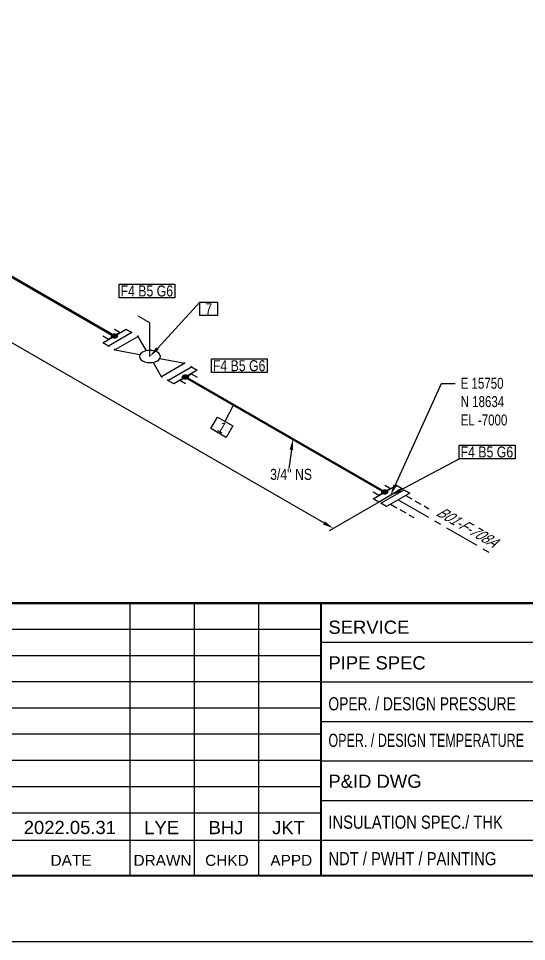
# Model space of a CAD drawing. Header units: millimetres. Extents: x 0 to 594, y 0 to 420.
# Drawn here: x 239.8 to 355.3, y 0 to 210 of the extents above; entities that cross this region are included whole.
import ezdxf
from ezdxf import colors
from ezdxf.entities.mleader import LeaderData, LeaderLine
from ezdxf.enums import TextEntityAlignment as Align
from ezdxf.math import Vec2, Vec3

# ---------------------------------------------------------------- set-up
doc = ezdxf.new("R2010")
doc.units = ezdxf.units.MM
doc.header["$LTSCALE"] = 0.25
doc.linetypes.add('CENTER', pattern=[50.8, 31.75, -6.35, 6.35, -6.35])
doc.linetypes.add('DASHED2', pattern=[9.525, 6.35, -3.175])
for name, color, linetype in [('기기', 6, 'Continuous'), ('밸브', 4, 'Continuous'), ('연속', 7, 'DASHED2'), ('열 추적 선', 7, 'CENTER'), ('용접', 1, 'Continuous'), ('주석', 7, 'Continuous'), ('치수', 1, 'Continuous')]:
    doc.layers.add(name, color=color, linetype=linetype)
doc.layers.add('파이프 작은 보어', color=30, linetype='Continuous', lineweight=50)
doc.styles.add('AdskIsoAnnotation', font='arial.ttf', dxfattribs={"width": 0.8, "height": 1})
doc.styles.add('AdskIsoMetric', font='arial.ttf', dxfattribs={"width": 0.8, "height": 2.5})
doc.styles.add('AdskIsoMetric30', font='arial.ttf', dxfattribs={"width": 0.8, "oblique": 30, "height": 2.5})
doc.styles.add('MtXpl_', font='')
doc.styles.add('RomanS', font='arial.ttf')
doc.styles.get("Standard").update_dxf_attribs({"font": 'arial.ttf'})
doc.styles.get('MtXpl_').set_extended_font_data('Gulim')
doc.dimstyles.new('AdskIsoMetric', dxfattribs={"dimtxt": 2.5, "dimasz": 2.5, "dimexe": 1, "dimexo": 2, "dimgap": 0.8, "dimtad": 1, "dimdec": 0, "dimrnd": 1, "dimzin": 0, "dimdsep": 46, "dimtxsty": 'AdskIsoMetric', "dimcen": 0, "dimclrt": 7, "dimadec": 0, "dimazin": 0, "dimtfac": 1, "dimtdec": 0, "dimtmove": 1, "dimatfit": 3, "dimfxl": 0, "dimfrac": 2, "dimtolj": 1, "dimtzin": 0, "dimarcsym": 0})

# ---------------------------------------------------------------- blocks, each defined once
blk = doc.blocks.new('플랜지-1-IsoLeft')
at = {"color": 0, "linetype": 'ByBlock', "lineweight": -2}
blk.add_wipeout([(-0.133, -0.128), (-0.221, -0.077), (0.133, 0.128), (0.221, 0.077)], dxfattribs=at)
at = {"color": 0, "linetype": 'ByBlock', "lineweight": -2, "extrusion": (0, 0.816497, 0.57735)}
for p, q in [((-0.221, -0.077), (0.133, 0.128)), ((0.221, 0.077), (-0.133, -0.128)), ((0.133, 0.128), (0.221, 0.077)), ((-0.133, -0.128), (-0.221, -0.077))]:
    blk.add_line(p, q, dxfattribs=at)
at = {"color": 0, "linetype": 'ByBlock', "lineweight": -2}
blk.add_wipeout([(-0.133, -0.128), (-0.221, -0.077), (0.133, 0.128), (0.221, 0.077)], dxfattribs=at)
at = {"color": 0, "linetype": 'ByBlock', "lineweight": -2, "extrusion": (0, 0.816497, 0.57735)}
for p, q in [((-0.221, -0.077), (0.133, 0.128)), ((0.221, 0.077), (-0.133, -0.128)), ((0.133, 0.128), (0.221, 0.077)), ((-0.133, -0.128), (-0.221, -0.077))]:
    blk.add_line(p, q, dxfattribs=at)
blk = doc.blocks.new('개스킷-1-IsoLeft')
at = {"color": 0, "linetype": 'ByBlock', "lineweight": -2}
for p in [(0.124, 0.133), (0.221, 0.077), (-0.221, -0.077), (-0.133, -0.128)]:
    blk.add_point(p, dxfattribs=at)
blk = doc.blocks.new('볼 밸브-1-IsoLeft')
at = {"color": 0, "linetype": 'ByBlock', "lineweight": -2, "extrusion": (0, 0.816497, 0.57735)}
for p, q in [((-0.53, 0.102), (-0.177, 0.306)), ((-0.177, 0.306), (-0.05, 0.087)), ((-0.151, 0.029), (-0.53, 0.102)), ((0.05, -0.087), (0.177, -0.306)), ((0.113, -0.065), (0.113, -0.065)), ((0.53, -0.102), (0.151, -0.029)), ((0.177, -0.306), (0.53, -0.102))]:
    blk.add_line(p, q, dxfattribs=at)
at = {"linetype": 'ByBlock'}
for start_param, end_param in [(-0.785398, 2.356194), (2.356194, 5.497787)]:
    blk.add_ellipse((0, 0), major_axis=(-0.159, 0), ratio=0.57735, start_param=start_param, end_param=end_param, dxfattribs=at)
blk = doc.blocks.new('Operator_Lever-2-IsoRight')
at = {"color": 0, "linetype": 'ByBlock', "lineweight": -2, "extrusion": (-0.707107, -0.408248, 0.57735)}
for p, q in [((0, 0), (0, -0.51)), ((0, -0.51), (0.177, -0.612))]:
    blk.add_line(p, q, dxfattribs=at)
blk = doc.blocks.new('*D27')
at = {"layer": 'Defpoints', "color": 0}
for p in [(160.89, 195.89), (147.9, 188.39), (324.38, 101.5)]:
    blk.add_point(p, dxfattribs=at)
at = {"layer": '치수', "color": 0, "lineweight": -2}
for p, q in [((158.89, 194.73), (146.9, 187.81)), ((309.22, 95.25), (150.07, 187.14)), ((322.38, 100.34), (310.39, 93.42))]:
    blk.add_line(p, q, dxfattribs=at)
at = {"layer": '치수', "color": 0}
for points in [[(150.28, 187.5), (149.86, 186.78), (147.9, 188.39)], [(309.43, 95.61), (309.01, 94.89), (311.39, 94)]]:
    blk.add_solid(points, dxfattribs=at)
at = {"layer": '치수', "color": 7, "insert": (231.91, 142.5), "char_height": 2.5, "attachment_point": 5, "rotation": 330, "style": 'AdskIsoMetric30'}
blk.add_mtext('\\A1;1090', dxfattribs=at)
blk = doc.blocks.new('SocketWeld-1-IsoLeft')
blk.add_hatch(color=256).paths.add_polyline_path([(-0.029, -0.023), (-0.029, -0.023), (-0.029, -0.024), (-0.029, -0.024), (-0.028, -0.024), (-0.028, -0.024), (-0.028, -0.024), (-0.027, -0.024), (-0.027, -0.024), (-0.027, -0.024), (-0.027, -0.024), (-0.026, -0.024), (-0.026, -0.024), (-0.026, -0.024), (-0.025, -0.025), (-0.025, -0.025), (-0.025, -0.025), (-0.025, -0.025), (-0.024, -0.025), (-0.024, -0.025), (-0.024, -0.025), (-0.023, -0.025), (-0.023, -0.025), (-0.023, -0.025), (-0.023, -0.025), (-0.022, -0.025), (-0.022, -0.026), (-0.022, -0.026), (-0.021, -0.026), (-0.021, -0.026), (-0.021, -0.026), (-0.021, -0.026), (-0.02, -0.026), (-0.02, -0.026), (-0.02, -0.026), (-0.019, -0.026), (-0.019, -0.026), (-0.019, -0.026), (-0.019, -0.027), (-0.018, -0.027), (-0.018, -0.027), (-0.018, -0.027), (-0.017, -0.027), (-0.017, -0.027), (-0.017, -0.027), (-0.017, -0.027), (-0.016, -0.027), (-0.016, -0.027), (-0.016, -0.027), (-0.015, -0.027), (-0.015, -0.027), (-0.015, -0.027), (-0.015, -0.028), (-0.015, -0.028), (-0.014, -0.028), (-0.014, -0.028), (-0.014, -0.028), (-0.013, -0.028), (-0.013, -0.028), (-0.013, -0.028), (-0.012, -0.028), (-0.012, -0.028), (-0.012, -0.028), (-0.011, -0.028), (-0.011, -0.028), (-0.011, -0.028), (-0.01, -0.028), (-0.01, -0.028), (-0.01, -0.028), (-0.009, -0.028), (-0.009, -0.028), (-0.009, -0.028), (-0.009, -0.028), (-0.008, -0.028), (-0.008, -0.028), (-0.008, -0.028), (-0.007, -0.028), (-0.007, -0.028), (-0.007, -0.028), (-0.006, -0.028), (-0.006, -0.028), (-0.006, -0.028), (-0.005, -0.028), (-0.005, -0.028), (-0.005, -0.028), (-0.004, -0.028), (-0.004, -0.028), (-0.004, -0.029), (-0.003, -0.029), (-0.003, -0.029), (-0.003, -0.029), (-0.003, -0.029), (-0.002, -0.029), (-0.002, -0.029), (-0.002, -0.029), (-0.001, -0.029), (-0.001, -0.029), (-0.001, -0.029), (0, -0.029), (0, -0.029), (0, -0.029), (0, -0.029), (0.001, -0.029), (0.001, -0.029), (0.001, -0.029), (0.002, -0.029), (0.002, -0.029), (0.002, -0.029), (0.003, -0.029), (0.003, -0.029), (0.003, -0.029), (0.003, -0.029), (0.004, -0.029), (0.004, -0.028), (0.004, -0.028), (0.005, -0.028), (0.005, -0.028), (0.005, -0.028), (0.006, -0.028), (0.006, -0.028), (0.006, -0.028), (0.007, -0.028), (0.007, -0.028), (0.007, -0.028), (0.008, -0.028), (0.008, -0.028), (0.008, -0.028), (0.009, -0.028), (0.009, -0.028), (0.009, -0.028), (0.009, -0.028), (0.01, -0.028), (0.01, -0.028), (0.01, -0.028), (0.011, -0.028), (0.011, -0.028), (0.011, -0.028), (0.012, -0.028), (0.012, -0.028), (0.012, -0.028), (0.013, -0.028), (0.013, -0.028), (0.013, -0.028), (0.014, -0.028), (0.014, -0.028), (0.014, -0.028), (0.015, -0.028), (0.015, -0.028), (0.015, -0.027), (0.015, -0.027), (0.015, -0.027), (0.016, -0.027), (0.016, -0.027), (0.016, -0.027), (0.017, -0.027), (0.017, -0.027), (0.017, -0.027), (0.017, -0.027), (0.018, -0.027), (0.018, -0.027), (0.018, -0.027), (0.019, -0.027), (0.019, -0.026), (0.019, -0.026), (0.019, -0.026), (0.02, -0.026), (0.02, -0.026), (0.02, -0.026), (0.021, -0.026), (0.021, -0.026), (0.021, -0.026), (0.021, -0.026), (0.022, -0.026), (0.022, -0.026), (0.022, -0.025), (0.023, -0.025), (0.023, -0.025), (0.023, -0.025), (0.023, -0.025), (0.024, -0.025), (0.024, -0.025), (0.024, -0.025), (0.025, -0.025), (0.025, -0.025), (0.025, -0.025), (0.025, -0.025), (0.026, -0.024), (0.026, -0.024), (0.026, -0.024), (0.027, -0.024), (0.027, -0.024), (0.027, -0.024), (0.027, -0.024), (0.028, -0.024), (0.028, -0.024), (0.028, -0.024), (0.029, -0.024), (0.029, -0.024), (0.029, -0.023), (0.029, -0.023), (0.029, -0.023), (0.03, -0.023), (0.03, -0.023), (0.03, -0.023), (0.03, -0.023), (0.031, -0.023), (0.031, -0.023), (0.031, -0.022), (0.031, -0.022), (0.031, -0.022), (0.032, -0.022), (0.032, -0.022), (0.032, -0.022), (0.032, -0.022), (0.033, -0.022), (0.033, -0.021), (0.033, -0.021), (0.033, -0.021), (0.033, -0.021), (0.034, -0.021), (0.034, -0.021), (0.034, -0.021), (0.034, -0.02), (0.035, -0.02), (0.035, -0.02), (0.035, -0.02), (0.035, -0.02), (0.035, -0.02), (0.036, -0.02), (0.036, -0.02), (0.036, -0.019), (0.036, -0.019), (0.037, -0.019), (0.037, -0.019), (0.037, -0.019), (0.037, -0.019), (0.038, -0.019), (0.038, -0.019), (0.038, -0.018), (0.038, -0.018), (0.038, -0.018), (0.039, -0.018), (0.039, -0.018), (0.039, -0.018), (0.039, -0.018), (0.04, -0.017), (0.04, -0.017), (0.04, -0.017), (0.04, -0.017), (0.04, -0.017), (0.04, -0.017), (0.041, -0.017), (0.041, -0.017), (0.041, -0.016), (0.041, -0.016), (0.041, -0.016), (0.041, -0.016), (0.041, -0.016), (0.042, -0.016), (0.042, -0.015), (0.042, -0.015), (0.042, -0.015), (0.042, -0.015), (0.042, -0.015), (0.042, -0.015), (0.043, -0.015), (0.043, -0.014), (0.043, -0.014), (0.043, -0.014), (0.043, -0.014), (0.043, -0.014), (0.043, -0.014), (0.044, -0.013), (0.044, -0.013), (0.044, -0.013), (0.044, -0.013), (0.044, -0.013), (0.044, -0.013), (0.045, -0.012), (0.045, -0.012), (0.045, -0.012), (0.045, -0.012), (0.045, -0.012), (0.045, -0.012), (0.045, -0.011), (0.046, -0.011), (0.046, -0.011), (0.046, -0.011), (0.046, -0.011), (0.046, -0.011), (0.046, -0.01), (0.046, -0.01), (0.047, -0.01), (0.047, -0.01), (0.047, -0.01), (0.047, -0.01), (0.047, -0.009), (0.047, -0.009), (0.047, -0.009), (0.048, -0.009), (0.048, -0.009), (0.048, -0.009), (0.048, -0.009), (0.048, -0.008), (0.048, -0.008), (0.048, -0.008), (0.048, -0.008), (0.048, -0.008), (0.048, -0.007), (0.048, -0.007), (0.048, -0.007), (0.048, -0.007), (0.048, -0.007), (0.048, -0.007), (0.048, -0.006), (0.048, -0.006), (0.048, -0.006), (0.048, -0.006), (0.048, -0.006), (0.049, -0.005), (0.049, -0.005), (0.049, -0.005), (0.049, -0.005), (0.049, -0.005), (0.049, -0.005), (0.049, -0.004), (0.049, -0.004), (0.049, -0.004), (0.049, -0.004), (0.049, -0.004), (0.049, -0.003), (0.049, -0.003), (0.049, -0.003), (0.049, -0.003), (0.049, -0.003), (0.049, -0.003), (0.049, -0.002), (0.049, -0.002), (0.049, -0.002), (0.05, -0.002), (0.05, -0.002), (0.05, -0.001), (0.05, -0.001), (0.05, -0.001), (0.05, -0.001), (0.05, -0.001), (0.05, -0.001), (0.05, 0), (0.05, 0), (0.05, 0), (0.05, 0), (0.05, 0), (0.05, 0), (0.05, 0.001), (0.05, 0.001), (0.05, 0.001), (0.05, 0.001), (0.05, 0.001), (0.05, 0.001), (0.05, 0.002), (0.05, 0.002), (0.049, 0.002), (0.049, 0.002), (0.049, 0.002), (0.049, 0.003), (0.049, 0.003), (0.049, 0.003), (0.049, 0.003), (0.049, 0.003), (0.049, 0.003), (0.049, 0.004), (0.049, 0.004), (0.049, 0.004), (0.049, 0.004), (0.049, 0.004), (0.049, 0.005), (0.049, 0.005), (0.049, 0.005), (0.049, 0.005), (0.049, 0.005), (0.049, 0.005), (0.048, 0.006), (0.048, 0.006), (0.048, 0.006), (0.048, 0.006), (0.048, 0.006), (0.048, 0.007), (0.048, 0.007), (0.048, 0.007), (0.048, 0.007), (0.048, 0.007), (0.048, 0.007), (0.048, 0.008), (0.048, 0.008), (0.048, 0.008), (0.048, 0.008), (0.048, 0.008), (0.048, 0.009), (0.048, 0.009), (0.048, 0.009), (0.048, 0.009), (0.047, 0.009), (0.047, 0.009), (0.047, 0.009), (0.047, 0.01), (0.047, 0.01), (0.047, 0.01), (0.047, 0.01), (0.046, 0.01), (0.046, 0.01), (0.046, 0.011), (0.046, 0.011), (0.046, 0.011), (0.046, 0.011), (0.046, 0.011), (0.045, 0.011), (0.045, 0.012), (0.045, 0.012), (0.045, 0.012), (0.045, 0.012), (0.045, 0.012), (0.045, 0.012), (0.044, 0.013), (0.044, 0.013), (0.044, 0.013), (0.044, 0.013), (0.044, 0.013), (0.044, 0.013), (0.043, 0.014), (0.043, 0.014), (0.043, 0.014), (0.043, 0.014), (0.043, 0.014), (0.043, 0.014), (0.043, 0.015), (0.042, 0.015), (0.042, 0.015), (0.042, 0.015), (0.042, 0.015), (0.042, 0.015), (0.042, 0.015), (0.042, 0.016), (0.041, 0.016), (0.041, 0.016), (0.041, 0.016), (0.041, 0.016), (0.041, 0.016), (0.041, 0.017), (0.041, 0.017), (0.04, 0.017), (0.04, 0.017), (0.04, 0.017), (0.04, 0.017), (0.04, 0.017), (0.04, 0.017), (0.039, 0.018), (0.039, 0.018), (0.039, 0.018), (0.039, 0.018), (0.038, 0.018), (0.038, 0.018), (0.038, 0.018), (0.038, 0.019), (0.038, 0.019), (0.037, 0.019), (0.037, 0.019), (0.037, 0.019), (0.037, 0.019), (0.036, 0.019), (0.036, 0.019), (0.036, 0.02), (0.036, 0.02), (0.035, 0.02), (0.035, 0.02), (0.035, 0.02), (0.035, 0.02), (0.035, 0.02), (0.034, 0.02), (0.034, 0.021), (0.034, 0.021), (0.034, 0.021), (0.033, 0.021), (0.033, 0.021), (0.033, 0.021), (0.033, 0.021), (0.033, 0.022), (0.032, 0.022), (0.032, 0.022), (0.032, 0.022), (0.032, 0.022), (0.031, 0.022), (0.031, 0.022), (0.031, 0.022), (0.031, 0.023), (0.031, 0.023), (0.03, 0.023), (0.03, 0.023), (0.03, 0.023), (0.03, 0.023), (0.029, 0.023), (0.029, 0.023), (0.029, 0.023), (0.029, 0.024), (0.029, 0.024), (0.028, 0.024), (0.028, 0.024), (0.028, 0.024), (0.027, 0.024), (0.027, 0.024), (0.027, 0.024), (0.027, 0.024), (0.026, 0.024), (0.026, 0.024), (0.026, 0.024), (0.025, 0.025), (0.025, 0.025), (0.025, 0.025), (0.025, 0.025), (0.024, 0.025), (0.024, 0.025), (0.024, 0.025), (0.023, 0.025), (0.023, 0.025), (0.023, 0.025), (0.023, 0.025), (0.022, 0.025), (0.022, 0.026), (0.022, 0.026), (0.021, 0.026), (0.021, 0.026), (0.021, 0.026), (0.021, 0.026), (0.02, 0.026), (0.02, 0.026), (0.02, 0.026), (0.019, 0.026), (0.019, 0.026), (0.019, 0.026), (0.019, 0.027), (0.018, 0.027), (0.018, 0.027), (0.018, 0.027), (0.017, 0.027), (0.017, 0.027), (0.017, 0.027), (0.017, 0.027), (0.016, 0.027), (0.016, 0.027), (0.016, 0.027), (0.015, 0.027), (0.015, 0.027), (0.015, 0.027), (0.015, 0.028), (0.015, 0.028), (0.014, 0.028), (0.014, 0.028), (0.014, 0.028), (0.013, 0.028), (0.013, 0.028), (0.013, 0.028), (0.012, 0.028), (0.012, 0.028), (0.012, 0.028), (0.011, 0.028), (0.011, 0.028), (0.011, 0.028), (0.01, 0.028), (0.01, 0.028), (0.01, 0.028), (0.009, 0.028), (0.009, 0.028), (0.009, 0.028), (0.009, 0.028), (0.008, 0.028), (0.008, 0.028), (0.008, 0.028), (0.007, 0.028), (0.007, 0.028), (0.007, 0.028), (0.006, 0.028), (0.006, 0.028), (0.006, 0.028), (0.005, 0.028), (0.005, 0.028), (0.005, 0.028), (0.004, 0.028), (0.004, 0.028), (0.004, 0.029), (0.003, 0.029), (0.003, 0.029), (0.003, 0.029), (0.003, 0.029), (0.002, 0.029), (0.002, 0.029), (0.002, 0.029), (0.001, 0.029), (0.001, 0.029), (0.001, 0.029), (0, 0.029), (0, 0.029), (0, 0.029), (0, 0.029), (-0.001, 0.029), (-0.001, 0.029), (-0.001, 0.029), (-0.002, 0.029), (-0.002, 0.029), (-0.002, 0.029), (-0.003, 0.029), (-0.003, 0.029), (-0.003, 0.029), (-0.003, 0.029), (-0.004, 0.029), (-0.004, 0.028), (-0.004, 0.028), (-0.005, 0.028), (-0.005, 0.028), (-0.005, 0.028), (-0.006, 0.028), (-0.006, 0.028), (-0.006, 0.028), (-0.007, 0.028), (-0.007, 0.028), (-0.007, 0.028), (-0.008, 0.028), (-0.008, 0.028), (-0.008, 0.028), (-0.009, 0.028), (-0.009, 0.028), (-0.009, 0.028), (-0.009, 0.028), (-0.01, 0.028), (-0.01, 0.028), (-0.01, 0.028), (-0.011, 0.028), (-0.011, 0.028), (-0.011, 0.028), (-0.012, 0.028), (-0.012, 0.028), (-0.012, 0.028), (-0.013, 0.028), (-0.013, 0.028), (-0.013, 0.028), (-0.014, 0.028), (-0.014, 0.028), (-0.014, 0.028), (-0.015, 0.028), (-0.015, 0.028), (-0.015, 0.027), (-0.015, 0.027), (-0.015, 0.027), (-0.016, 0.027), (-0.016, 0.027), (-0.016, 0.027), (-0.017, 0.027), (-0.017, 0.027), (-0.017, 0.027), (-0.017, 0.027), (-0.018, 0.027), (-0.018, 0.027), (-0.018, 0.027), (-0.019, 0.027), (-0.019, 0.026), (-0.019, 0.026), (-0.019, 0.026), (-0.02, 0.026), (-0.02, 0.026), (-0.02, 0.026), (-0.021, 0.026), (-0.021, 0.026), (-0.021, 0.026), (-0.021, 0.026), (-0.022, 0.026), (-0.022, 0.026), (-0.022, 0.025), (-0.023, 0.025), (-0.023, 0.025), (-0.023, 0.025), (-0.023, 0.025), (-0.024, 0.025), (-0.024, 0.025), (-0.024, 0.025), (-0.025, 0.025), (-0.025, 0.025), (-0.025, 0.025), (-0.025, 0.025), (-0.026, 0.024), (-0.026, 0.024), (-0.026, 0.024), (-0.027, 0.024), (-0.027, 0.024), (-0.027, 0.024), (-0.027, 0.024), (-0.028, 0.024), (-0.028, 0.024), (-0.028, 0.024), (-0.029, 0.024), (-0.029, 0.024), (-0.029, 0.023), (-0.029, 0.023), (-0.029, 0.023), (-0.03, 0.023), (-0.03, 0.023), (-0.03, 0.023), (-0.03, 0.023), (-0.031, 0.023), (-0.031, 0.023), (-0.031, 0.022), (-0.031, 0.022), (-0.031, 0.022), (-0.032, 0.022), (-0.032, 0.022), (-0.032, 0.022), (-0.032, 0.022), (-0.033, 0.022), (-0.033, 0.021), (-0.033, 0.021), (-0.033, 0.021), (-0.033, 0.021), (-0.034, 0.021), (-0.034, 0.021), (-0.034, 0.021), (-0.034, 0.02), (-0.035, 0.02), (-0.035, 0.02), (-0.035, 0.02), (-0.035, 0.02), (-0.035, 0.02), (-0.036, 0.02), (-0.036, 0.02), (-0.036, 0.019), (-0.036, 0.019), (-0.037, 0.019), (-0.037, 0.019), (-0.037, 0.019), (-0.037, 0.019), (-0.038, 0.019), (-0.038, 0.019), (-0.038, 0.018), (-0.038, 0.018), (-0.038, 0.018), (-0.039, 0.018), (-0.039, 0.018), (-0.039, 0.018), (-0.039, 0.018), (-0.04, 0.017), (-0.04, 0.017), (-0.04, 0.017), (-0.04, 0.017), (-0.04, 0.017), (-0.04, 0.017), (-0.041, 0.017), (-0.041, 0.017), (-0.041, 0.016), (-0.041, 0.016), (-0.041, 0.016), (-0.041, 0.016), (-0.041, 0.016), (-0.042, 0.016), (-0.042, 0.015), (-0.042, 0.015), (-0.042, 0.015), (-0.042, 0.015), (-0.042, 0.015), (-0.042, 0.015), (-0.043, 0.015), (-0.043, 0.014), (-0.043, 0.014), (-0.043, 0.014), (-0.043, 0.014), (-0.043, 0.014), (-0.043, 0.014), (-0.044, 0.013), (-0.044, 0.013), (-0.044, 0.013), (-0.044, 0.013), (-0.044, 0.013), (-0.044, 0.013), (-0.045, 0.012), (-0.045, 0.012), (-0.045, 0.012), (-0.045, 0.012), (-0.045, 0.012), (-0.045, 0.012), (-0.045, 0.011), (-0.046, 0.011), (-0.046, 0.011), (-0.046, 0.011), (-0.046, 0.011), (-0.046, 0.011), (-0.046, 0.01), (-0.046, 0.01), (-0.047, 0.01), (-0.047, 0.01), (-0.047, 0.01), (-0.047, 0.01), (-0.047, 0.009), (-0.047, 0.009), (-0.047, 0.009), (-0.048, 0.009), (-0.048, 0.009), (-0.048, 0.009), (-0.048, 0.009), (-0.048, 0.008), (-0.048, 0.008), (-0.048, 0.008), (-0.048, 0.008), (-0.048, 0.008), (-0.048, 0.007), (-0.048, 0.007), (-0.048, 0.007), (-0.048, 0.007), (-0.048, 0.007), (-0.048, 0.007), (-0.048, 0.006), (-0.048, 0.006), (-0.048, 0.006), (-0.048, 0.006), (-0.048, 0.006), (-0.049, 0.005), (-0.049, 0.005), (-0.049, 0.005), (-0.049, 0.005), (-0.049, 0.005), (-0.049, 0.005), (-0.049, 0.004), (-0.049, 0.004), (-0.049, 0.004), (-0.049, 0.004), (-0.049, 0.004), (-0.049, 0.003), (-0.049, 0.003), (-0.049, 0.003), (-0.049, 0.003), (-0.049, 0.003), (-0.049, 0.003), (-0.049, 0.002), (-0.049, 0.002), (-0.049, 0.002), (-0.05, 0.002), (-0.05, 0.002), (-0.05, 0.001), (-0.05, 0.001), (-0.05, 0.001), (-0.05, 0.001), (-0.05, 0.001), (-0.05, 0.001), (-0.05, 0), (-0.05, 0), (-0.05, 0), (-0.05, 0), (-0.05, 0), (-0.05, 0), (-0.05, -0.001), (-0.05, -0.001), (-0.05, -0.001), (-0.05, -0.001), (-0.05, -0.001), (-0.05, -0.001), (-0.05, -0.002), (-0.05, -0.002), (-0.049, -0.002), (-0.049, -0.002), (-0.049, -0.002), (-0.049, -0.003), (-0.049, -0.003), (-0.049, -0.003), (-0.049, -0.003), (-0.049, -0.003), (-0.049, -0.003), (-0.049, -0.004), (-0.049, -0.004), (-0.049, -0.004), (-0.049, -0.004), (-0.049, -0.004), (-0.049, -0.005), (-0.049, -0.005), (-0.049, -0.005), (-0.049, -0.005), (-0.049, -0.005), (-0.049, -0.005), (-0.048, -0.006), (-0.048, -0.006), (-0.048, -0.006), (-0.048, -0.006), (-0.048, -0.006), (-0.048, -0.007), (-0.048, -0.007), (-0.048, -0.007), (-0.048, -0.007), (-0.048, -0.007), (-0.048, -0.007), (-0.048, -0.008), (-0.048, -0.008), (-0.048, -0.008), (-0.048, -0.008), (-0.048, -0.008), (-0.048, -0.009), (-0.048, -0.009), (-0.048, -0.009), (-0.048, -0.009), (-0.047, -0.009), (-0.047, -0.009), (-0.047, -0.009), (-0.047, -0.01), (-0.047, -0.01), (-0.047, -0.01), (-0.047, -0.01), (-0.046, -0.01), (-0.046, -0.01), (-0.046, -0.011), (-0.046, -0.011), (-0.046, -0.011), (-0.046, -0.011), (-0.046, -0.011), (-0.045, -0.011), (-0.045, -0.012), (-0.045, -0.012), (-0.045, -0.012), (-0.045, -0.012), (-0.045, -0.012), (-0.045, -0.012), (-0.044, -0.013), (-0.044, -0.013), (-0.044, -0.013), (-0.044, -0.013), (-0.044, -0.013), (-0.044, -0.013), (-0.043, -0.014), (-0.043, -0.014), (-0.043, -0.014), (-0.043, -0.014), (-0.043, -0.014), (-0.043, -0.014), (-0.043, -0.015), (-0.042, -0.015), (-0.042, -0.015), (-0.042, -0.015), (-0.042, -0.015), (-0.042, -0.015), (-0.042, -0.015), (-0.042, -0.016), (-0.041, -0.016), (-0.041, -0.016), (-0.041, -0.016), (-0.041, -0.016), (-0.041, -0.016), (-0.041, -0.017), (-0.041, -0.017), (-0.04, -0.017), (-0.04, -0.017), (-0.04, -0.017), (-0.04, -0.017), (-0.04, -0.017), (-0.04, -0.017), (-0.039, -0.018), (-0.039, -0.018), (-0.039, -0.018), (-0.039, -0.018), (-0.038, -0.018), (-0.038, -0.018), (-0.038, -0.018), (-0.038, -0.019), (-0.038, -0.019), (-0.037, -0.019), (-0.037, -0.019), (-0.037, -0.019), (-0.037, -0.019), (-0.036, -0.019), (-0.036, -0.019), (-0.036, -0.02), (-0.036, -0.02), (-0.035, -0.02), (-0.035, -0.02), (-0.035, -0.02), (-0.035, -0.02), (-0.035, -0.02), (-0.034, -0.02), (-0.034, -0.021), (-0.034, -0.021), (-0.034, -0.021), (-0.033, -0.021), (-0.033, -0.021), (-0.033, -0.021), (-0.033, -0.021), (-0.033, -0.022), (-0.032, -0.022), (-0.032, -0.022), (-0.032, -0.022), (-0.032, -0.022), (-0.031, -0.022), (-0.031, -0.022), (-0.031, -0.022), (-0.031, -0.023), (-0.031, -0.023), (-0.03, -0.023), (-0.03, -0.023), (-0.03, -0.023), (-0.03, -0.023)], flags=0)
at = {"color": 0, "linetype": 'ByBlock', "lineweight": -2, "extrusion": (0, 0.816497, 0.57735)}
for p, q in [((0.088, 0.051), (-0.088, -0.051)), ((-0.048, 0.009), (-0.05, 0)), ((-0.05, 0), (-0.048, -0.009)), ((-0.04, 0.017), (-0.048, 0.009)), ((-0.029, 0.023), (-0.04, 0.017)), ((-0.015, 0.027), (-0.029, 0.023)), ((0, 0.029), (-0.015, 0.027)), ((0, 0.102), (0.088, 0.051)), ((0.015, 0.027), (0, 0.029)), ((0.029, 0.023), (0.015, 0.027)), ((0.04, 0.017), (0.029, 0.023)), ((0.048, 0.009), (0.04, 0.017)), ((0.05, 0), (0.048, 0.009)), ((0.048, -0.009), (0.05, 0)), ((-0.088, -0.051), (-0.177, 0)), ((-0.048, -0.009), (-0.04, -0.017)), ((-0.04, -0.017), (-0.029, -0.023)), ((-0.029, -0.023), (-0.015, -0.027)), ((-0.015, -0.027), (0, -0.029)), ((0, -0.029), (0.015, -0.027)), ((0.015, -0.027), (0.029, -0.023)), ((0.029, -0.023), (0.04, -0.017)), ((0.04, -0.017), (0.048, -0.009))]:
    blk.add_line(p, q, dxfattribs=at)
blk = doc.blocks.new('AnnoRect')
at = {"color": 0, "linetype": 'ByBlock', "lineweight": -2}
blk.add_wipeout([(-0.81, -0.6), (-0.81, 0.6), (0.81, 0.6), (0.81, -0.6)], dxfattribs=at)
blk.add_lwpolyline([(-0.81, -0.6), (-0.81, 0.6), (0.81, 0.6), (0.81, -0.6)], close=True, dxfattribs=at)
at = {"color": 0, "linetype": 'ByBlock', "lineweight": -2, "style": 'AdskIsoAnnotation', "width": 0.8}
blk.add_attdef('XX', text='', height=1, dxfattribs=at).set_placement((0, 0), align=Align.MIDDLE_CENTER)

msp = doc.modelspace()

# ---------------------------------------------------------------- linework, layer by layer
at = {"linetype": 'ByBlock', "lineweight": -2}
for p, q in [((265.082, 77), (265.082, 15.069)), ((279.721, 77), (279.721, 15.069)), ((294.361, 77), (294.361, 15.069))]:
    msp.add_line(p, q, dxfattribs=at)
for p, q in [((308.576, 71), (154, 71)), ((415, 68), (308.576, 68)), ((308.576, 65), (154, 65)), ((308.576, 59.076), (154, 59.076)), ((415, 59), (308.576, 59)), ((308.576, 53.076), (154, 53.076)), ((415, 50), (308.576, 50)), ((308.576, 47.152), (154, 47.152)), ((308.576, 41.152), (154, 41.152)), ((415, 41), (308.576, 41)), ((308.576, 35.228), (154, 35.228)), ((415, 32), (308.576, 32)), ((308.576, 29.228), (154, 29.228)), ((308.576, 23), (154, 23)), ((415, 23), (308.576, 23))]:
    msp.add_line(p, q)
at = {"linetype": 'ByBlock', "lineweight": -2, "const_width": 0.5}
for points in [[(415, 77), (154, 77), (154, 15)], [(308.576, 77), (308.576, 15.133)]]:
    msp.add_lwpolyline(points, dxfattribs=at)

# ---------------------------------------------------------------- block references
at = {"layer": '밸브', "xscale": 15, "yscale": 15, "zscale": 15}
for name, p, rotation in [('Operator_Lever-2-IsoRight', (269.662, 133.09), 180.000000000006), ('플랜지-1-IsoLeft', (277.085, 128.804), 180)]:
    msp.add_blockref(name, p, dxfattribs=dict(at, rotation=rotation))
msp.add_blockref('개스킷-1-IsoLeft', (263.63, 136.572), dxfattribs=at)

# ---------------------------------------------------------------- texts
at = {"color": 7, "linetype": 'ByBlock', "lineweight": -2, "style": 'RomanS'}
for s, p in [('SERVICE', (310.25, 70.006)), ('PIPE SPEC', (310.25, 61.898)), ('P&ID DWG ', (310.25, 34.973))]:
    msp.add_text(s, height=3, dxfattribs=at).set_placement(p)
for s, width, p in [('OPER. / DESIGN PRESSURE', 0.75, (310.25, 52.589)), ('OPER. / DESIGN TEMPERATURE', 0.68, (310.25, 44.281)), ('INSULATION SPEC./ THK', 0.8, (310.25, 25.664)), ('NDT / PWHT / PAINTING', 0.8, (310.25, 17.356))]:
    msp.add_text(s, height=3, dxfattribs=dict(at, width=width)).set_placement(p)
for s, p in [('DATE', (251.719, 17.225)), ('DRAWN', (272.53, 17.225)), ('CHKD', (287.17, 17.225)), ('APPD', (301.809, 17.225))]:
    msp.add_text(s, height=2.5, dxfattribs=at).set_placement(p, align=Align.CENTER)
at = {"color": 7}
for tag, p in [('2022.05.31', (251.451, 24.452)), ('LYE', (272.32, 24.424)), ('BHJ', (286.959, 24.424)), ('JKT', (301.175, 24.424))]:
    msp.add_attdef(tag, text='', height=3, dxfattribs=at).set_placement(p, align=Align.CENTER)
at = {"layer": '기기', "style": 'AdskIsoMetric30', "oblique": 30, "width": 0.8}
msp.add_text('B01-F-708A', height=2.5, rotation=330, dxfattribs=at).set_placement((334.535, 97.08))
at = {"layer": '주석', "style": 'MtXpl_', "width": 0.8}
for s, p in [('E 15750', (340.327, 125.756)), ('N 18634', (340.335, 121.58)), ('EL -7000', (340.327, 117.403))]:
    msp.add_text(s, height=2.5, dxfattribs=at).set_placement(p)
at = {"layer": '주석', "insert": (297, 105), "char_height": 2.5, "attachment_point": 7, "style": 'AdskIsoAnnotation'}
msp.add_mtext('{\\Q0;3/4" NS}', dxfattribs=at)

# ---------------------------------------------------------------- leaders
at = {"layer": '주석'}
ml = msp.add_multileader_mtext('Standard', dxfattribs=at)
ml.set_content('')
ml.set_leader_properties()
ml.build(insert=Vec2(0, 0))
ml.multileader.update_dxf_attribs({"dogleg_length": 0, "arrow_head_size": 2.5})
ctx = ml.context
ctx.base_point, ctx.arrow_head_size = Vec3(281, 145.456), 2.5
notes = []
notes.append((ctx, [(0, (1, 1, 0), (281, 145.456), (-1, 0), 0, [(0, [(269.662, 133.09)], 0, [])])]))
ctx.mtext, ml.multileader.dxf.content_type = None, 0
ml = msp.add_multileader_mtext('Standard', dxfattribs=at)
ml.set_content('')
ml.set_leader_properties()
ml.build(insert=Vec2(0, 0))
ml.multileader.update_dxf_attribs({"dogleg_length": 0, "arrow_head_size": 0})
ctx = ml.context
ctx.base_point, ctx.arrow_head_size = Vec3(286.69, 118.334), 0
notes.append((ctx, [(0, (1, 1, 0), (286.69, 118.334), (-1, 0), 0, [(0, [(288.65, 122.127)], 0, [])])]))
ctx.mtext, ml.multileader.dxf.content_type = None, 0
ml = msp.add_multileader_mtext('Standard', dxfattribs=at)
ml.set_content('')
ml.set_leader_properties()
ml.build(insert=Vec2(0, 0))
ml.multileader.update_dxf_attribs({"dogleg_length": 0, "arrow_head_size": 2.5})
ctx = ml.context
ctx.base_point, ctx.arrow_head_size = Vec3(301.226, 107.587), 2.5
notes.append((ctx, [(0, (1, 1, 0), (301.226, 107.587), (-1, 0), 0, [(0, [(302.182, 114.314)], 0, [])])]))
ctx.mtext, ml.multileader.dxf.content_type = None, 0
for ctx, leaders in notes:
    for number, flags, end, landing, length, lines in leaders:
        leader = LeaderData()
        leader.index, (leader.has_last_leader_line, leader.has_dogleg_vector, leader.attachment_direction) = number, flags
        leader.last_leader_point, leader.dogleg_vector, leader.dogleg_length = Vec3(end), Vec3(landing), length
        for number, points, colour, breaks in lines:
            line = LeaderLine()
            line.index, line.vertices, line.color, line.breaks = number, Vec3.list(points), colors.encode_raw_color(colour), breaks
            leader.lines.append(line)
        ctx.leaders.append(leader)

# ---------------------------------------------------------------- next in the draw order: linework, layer by layer
at = {"layer": '파이프 작은 보어'}
msp.add_lwpolyline([(324.377, 101.5), (277.748, 128.421)], dxfattribs=at)

# ---------------------------------------------------------------- next in the draw order: block references
at = {"layer": '밸브', "xscale": 15, "yscale": 15, "zscale": 15}
for name, p, rotation in [('볼 밸브-1-IsoLeft', (269.662, 133.09), 180.000000000012), ('개스킷-1-IsoLeft', (275.694, 129.607), 359.9999999999562)]:
    msp.add_blockref(name, p, dxfattribs=dict(at, rotation=rotation))
at = {"layer": '용접', "xscale": 15, "yscale": 15, "zscale": 15, "rotation": 180.0000000000168}
msp.add_blockref('SocketWeld-1-IsoLeft', (277.748, 128.421), dxfattribs=at)

# ---------------------------------------------------------------- next in the draw order: block references
at = {"layer": '밸브', "xscale": 15, "yscale": 15, "zscale": 15, "rotation": 359.9999999999519}
msp.add_blockref('플랜지-1-IsoLeft', (262.239, 137.375), dxfattribs=at)

# ---------------------------------------------------------------- next in the draw order: linework, layer by layer
at = {"layer": '파이프 작은 보어'}
msp.add_lwpolyline([(261.576, 137.758), (214.947, 164.679)], dxfattribs=at)

# ---------------------------------------------------------------- next in the draw order: block references
at = {"layer": '용접', "xscale": 15, "yscale": 15, "zscale": 15, "rotation": 359.99999999996}
msp.add_blockref('SocketWeld-1-IsoLeft', (261.576, 137.758), dxfattribs=at)

# ---------------------------------------------------------------- next in the draw order: dimensions: what is measured, and where the dimension line sits
at = {"layer": '치수'}
dim = msp.add_linear_dim(base=(147.904, 188.386), p1=(324.377, 101.5), p2=(160.895, 195.886), angle=150, text='1090', dimstyle='AdskIsoMetric', override={"dimtad": 0, "dimlfac": 5.774111, "dimtxsty": 'AdskIsoMetric30', "dimse1": 0, "dimse2": 0, "dimsd1": 0, "dimsd2": 0, "dimtmove": 1}, dxfattribs=at)
dim.commit()
dim.dimension.update_dxf_attribs({"geometry": '*D27', "text_midpoint": (231.912, 142.501), "dimtype": 160})

# ---------------------------------------------------------------- next in the draw order: block references
at = {"layer": '밸브', "xscale": 15, "yscale": 15, "zscale": 15, "rotation": 180}
msp.add_blockref('플랜지-1-IsoLeft', (323.714, 101.882), dxfattribs=at)
at = {"layer": '주석'}
ref = msp.add_blockref('AnnoRect', (269, 148), dxfattribs=dict(at, xscale=7.844095940959409, yscale=2.585266030013643, zscale=2.5))
ref.add_attrib('XX_001', 'F4 B5 G6', (262.971, 146.75), dxfattribs={"layer": '0', "color": 0, "linetype": 'ByBlock', "lineweight": -2, "height": 2.5, "style": 'AdskIsoAnnotation', "width": 0.8})
ref = msp.add_blockref('AnnoRect', (283.024, 143.956), dxfattribs=dict(at, xscale=2.5, yscale=2.5, zscale=2.5))
ref.add_attrib('XX_001', '7', (282.244, 142.706), dxfattribs={"layer": '0', "color": 0, "linetype": 'ByBlock', "lineweight": -2, "height": 2.5, "style": 'AdskIsoAnnotation', "width": 0.8})
ref = msp.add_blockref('AnnoRect', (290, 131), dxfattribs=dict(at, xscale=7.844095940959409, yscale=2.585266030013643, zscale=2.5))
ref.add_attrib('XX_001', 'F4 B5 G6', (283.971, 129.75), dxfattribs={"layer": '0', "color": 0, "linetype": 'ByBlock', "lineweight": -2, "height": 2.5, "style": 'AdskIsoAnnotation', "width": 0.8})
ref = msp.add_blockref('AnnoRect', (286, 117), dxfattribs=dict(at, xscale=2.500000000000001, yscale=2.500000000000001, zscale=2.500000000000001, rotation=330.0000000000043))
ref.add_attrib('XX_001', '1', (284.79, 116.249), dxfattribs={"layer": '0', "color": 0, "linetype": 'ByBlock', "lineweight": -2, "height": 2.5, "rotation": 330, "style": 'AdskIsoAnnotation', "width": 0.8})

# ---------------------------------------------------------------- next in the draw order: block references
at = {"layer": '연속', "xscale": 15, "yscale": 15, "zscale": 15, "rotation": 180}
msp.add_blockref('플랜지-1-IsoLeft', (325.473, 100.867), dxfattribs=at)

# ---------------------------------------------------------------- next in the draw order: linework, layer by layer
at = {"layer": '연속'}
for p, q in [((327.868, 101.484), (333.112, 98.457)), ((324.404, 99.484), (329.647, 96.457))]:
    msp.add_line(p, q, dxfattribs=at)
at = {"layer": '열 추적 선', "color": 1}
msp.add_line((326.136, 100.484), (347.847, 87.949), dxfattribs=at)

# ---------------------------------------------------------------- next in the draw order: block references
at = {"layer": '용접', "xscale": 15, "yscale": 15, "zscale": 15, "rotation": 359.9999999999456}
msp.add_blockref('SocketWeld-1-IsoLeft', (323.051, 102.265), dxfattribs=at)

# ---------------------------------------------------------------- next in the draw order: leaders
at = {"layer": '주석'}
ml = msp.add_multileader_mtext('Standard', dxfattribs=at)
ml.set_content('')
ml.set_leader_properties()
ml.build(insert=Vec2(0, 0))
ml.multileader.update_dxf_attribs({"dogleg_length": 0, "arrow_head_size": 2.5})
ctx = ml.context
ctx.base_point, ctx.arrow_head_size, ctx.plane_origin = Vec3(339.994, 109.821), 2.5, Vec3(67.875, -33.064)
notes = []
notes.append((ctx, [(1, (1, 1, 0), (339.994, 109.821), (1, 0), 0, [(0, [(324.377, 101.5)], 0, [])])]))
ctx.mtext, ml.multileader.dxf.content_type = None, 0
for ctx, leaders in notes:
    for number, flags, end, landing, length, lines in leaders:
        leader = LeaderData()
        leader.index, (leader.has_last_leader_line, leader.has_dogleg_vector, leader.attachment_direction) = number, flags
        leader.last_leader_point, leader.dogleg_vector, leader.dogleg_length = Vec3(end), Vec3(landing), length
        for number, points, colour, breaks in lines:
            line = LeaderLine()
            line.index, line.vertices, line.color, line.breaks = number, Vec3.list(points), colors.encode_raw_color(colour), breaks
            leader.lines.append(line)
        ctx.leaders.append(leader)

# ---------------------------------------------------------------- next in the draw order: block references
ref = msp.add_blockref('AnnoRect', (346.344, 111.372), dxfattribs=dict(at, xscale=7.844095940959409, yscale=2.585266030013643, zscale=2.5))
ref.add_attrib('XX_001', 'F4 B5 G6', (340.314, 110.122), dxfattribs={"layer": '0', "color": 0, "linetype": 'ByBlock', "lineweight": -2, "height": 2.5, "style": 'AdskIsoAnnotation', "width": 0.8})

# ---------------------------------------------------------------- next in the draw order: linework, layer by layer
msp.add_lwpolyline([(0, 0), (594, 0), (594, 420), (0, 420)], close=True)
at = {"const_width": 0.5}
msp.add_lwpolyline([(15, 15), (579, 15), (579, 405), (15, 405)], close=True, dxfattribs=at)

# ---------------------------------------------------------------- next in the draw order: leaders
at = {"layer": '주석'}
ml = msp.add_multileader_mtext('Standard', dxfattribs=at)
ml.set_content('')
ml.set_leader_properties()
ml.build(insert=Vec2(0, 0))
ml.multileader.update_dxf_attribs({"dogleg_length": 3.062, "arrow_head_size": 2.5})
ctx = ml.context
ctx.base_point, ctx.arrow_head_size = Vec3(332.945, 126.981), 2.5
notes = []
notes.append((ctx, [(0, (1, 1, 0), (336.007, 126.981), (1, 0), 3.062, [(0, [(324.377, 101.5)], 0, [])])]))
ctx.mtext, ml.multileader.dxf.content_type = None, 0
for ctx, leaders in notes:
    for number, flags, end, landing, length, lines in leaders:
        leader = LeaderData()
        leader.index, (leader.has_last_leader_line, leader.has_dogleg_vector, leader.attachment_direction) = number, flags
        leader.last_leader_point, leader.dogleg_vector, leader.dogleg_length = Vec3(end), Vec3(landing), length
        for number, points, colour, breaks in lines:
            line = LeaderLine()
            line.index, line.vertices, line.color, line.breaks = number, Vec3.list(points), colors.encode_raw_color(colour), breaks
            leader.lines.append(line)
        ctx.leaders.append(leader)

doc.saveas('drawing.dxf')
